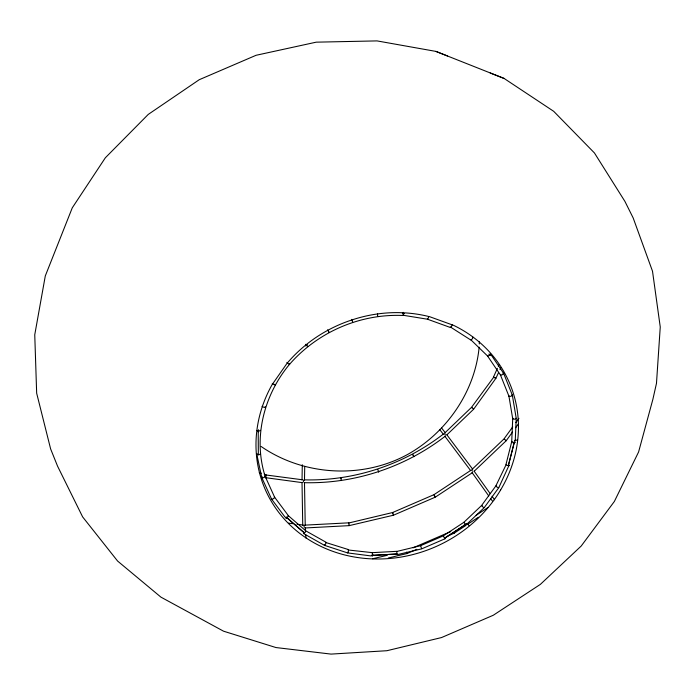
<?xml version="1.0" encoding="UTF-8"?>
<svg xmlns="http://www.w3.org/2000/svg" width="695" height="695" viewBox="0 0 695 695"><rect width="100%" height="100%" fill="white"/><g stroke="black" fill="none" stroke-linecap="round" stroke-linejoin="round"><path stroke-width="1.04" d="M302.03 479.924L302.29 464.764M304.488 480.254L304.723 466.397M427.39 318.658L427.512 319.222L450.395 327.501L451.038 327.058A2.337 0.817 -64.6 0 0 451.889 325.581L452.15 324.591M479.15 347.179C474.902 391.937 446.372 432.942 407.261 454.66C361.843 479.255 303.567 475.771 261.129 446.485M479.272 343.956L479.359 341.801M511.911 441.612L512.884 442.446A2.32 0.869 9.4 0 0 514.161 442.55C516.35 442.011 513.014 443.132 515.117 442.307M511.702 441.898L512.71 418.746L513.188 418.329M515.221 441.108L516.237 418.468L512.363 395.246A1.025 0.443 -14.9 0 0 512.154 395.012L511.902 394.951M403.091 313.567C403.126 311.49 404.142 313.827 403.291 313.575M444.27 433.55L445.469 435.113M347.457 552.238L347.587 552.916L371.026 555.93M257.428 453.861L256.863 454.235A1.034 0.434 -6.1 0 0 256.968 454.573L258.323 454.765L258.219 431.169C257.663 429.275 257.124 432.342 258.305 430.457A1.72 0.53 -76 0 1 258.444 429.91L258.497 429.745M348.76 522.996L392.588 512.536L433.975 494.675L470.793 470.35M265.499 477.161L265.568 477.682L302.151 482.617M303.376 481.939L303.402 480.019M304.141 527.236L304.097 525.177M428.624 316.529L428.528 317.12A2.346 0.678 -76.1 0 1 427.981 318.718L427.564 319.231L402.813 315.2M396.619 551.5L420.614 545.671L443.288 535.88L463.86 522.327L465.998 524.951M450.308 326.945L470.689 339.951L471.479 339.612A2.32 0.921 -52.6 0 0 472.609 338.3L472.974 337.205M470.602 339.551L487.551 355.996L500.487 375.048M372.19 552.829L372.52 554.124A2.32 0.478 -88.5 0 1 372.39 555.34C372.173 557.155 372.268 554.349 372.129 556.061M466.788 524.212L484.207 507.663L498.81 487.638L509.07 465.233M324.417 544.498L324.452 545.332L347.587 552.916L347.952 552.525A2.302 0.625 -78.1 0 0 348.464 551.022L348.508 549.606L325.529 542.421M511.702 441.768L505.96 464.547L507.107 465.32A2.32 0.756 20.7 0 0 508.332 465.659L509.27 465.572M444.67 538.338L444.887 538.825L421.657 548.876L397.106 554.688L396.689 551.335L372.346 552.655L348.091 549.971M466.197 523.639L466.136 523.804A1.659 1.407 -50.4 0 1 465.85 524.256L444.548 538.269L444.887 538.825M303.593 532.761L303.515 533.525L324.4 545.306M490.34 354.033L489.584 355.041A2.337 0.999 -40.2 0 1 488.533 355.814L487.699 356.066A1.025 0.443 -40.2 0 1 487.508 355.762L487.586 355.527M497.403 368.324L493.45 377.159L495.865 378.349L498.593 372.503M498.306 366.395L499.201 364.475M499.966 369.575L500.869 367.62M512.354 395.325L511.737 395.881A2.302 0.999 -14.9 0 1 510.113 396.411L509.14 396.385A1.025 0.443 -14.9 0 1 508.94 396.072L509.044 395.889M271.606 498.689L271.554 498.801A1.025 0.443 -31.4 0 0 271.658 499.158L272.492 499.08A2.302 1.008 -31.4 0 0 274.004 498.263L274.638 497.542A1.025 0.452 -31.4 0 0 274.534 497.186L274.195 497.151M465.728 524.395C466.527 524.456 465.242 525.681 465.589 524.525M289.25 363.841L289.572 364.293C263.883 394.951 252.85 437.928 265.212 476.518M306.139 345.493C307.225 344.051 304.514 344.703 306.286 345.372M286.905 362.425L287.661 363.19A2.354 0.478 40.6 0 0 288.998 364.171L289.572 364.345M512.71 426.912L503.988 438.927L472.209 469.229M515.82 422.621L518.939 418.338M512.493 432.064L506.186 440.743L474.129 471.297M515.647 427.72L518.166 424.245M402.935 315.487L403.222 314.948A2.38 0.521 -87.1 0 0 403.404 313.74L403.413 312.359M266.168 475.006L302.29 479.767M500.73 374.379L500.443 374.822A1.025 0.452 -27.6 0 0 500.635 375.126L501.555 375.013A2.302 1.016 -27.5 0 0 503.076 374.188L503.64 373.502A1.025 0.452 -27.5 0 0 503.449 373.189L502.893 373.206M489.827 355.11C489.15 353.555 491.148 354.424 489.827 355.11A1.711 0.66 38.3 0 1 490.088 355.588M289.554 364.371L289.511 364.38C317.589 332.062 360.166 313.601 402.97 315.487L403.013 315.461M305.652 345.928L307.312 344.607M445.035 432.733L471.488 407.383L493.815 377.029M446.816 434.914L473.669 409.181L495.865 378.349L495.153 377.689M463.852 522.336L481.592 505.491L495.83 485.961L506.273 464.364M373.484 555.079L373.25 555.253A1.668 1.355 20.6 0 1 372.781 555.409L397.158 553.985L371.877 555.375A1.616 1.312 20.6 0 1 371.382 555.175M265.603 477.674L266.359 475.024L264.282 474.242M288.147 515.508L305.652 530.737L305.287 532.023A2.32 0.886 -55.8 0 1 304.488 533.03L286.618 517.575L285.819 518.001M443.358 434.08C403.865 464.616 354.372 481.105 304.427 479.863M445.208 436.217C405.115 467.196 354.893 483.946 304.202 482.686M472.678 472.496L435.331 497.142L393.448 515.221L349.142 525.646L304.983 527.974M476.171 515.282L487.881 507.567M465.789 525.524L454.113 533.221L448.223 535.758M467.579 524.343L478.36 517.245M262.363 476.918L261.824 477.404A1.025 0.452 -18.7 0 0 261.919 477.752L262.814 477.812A2.302 1.008 -18.7 0 0 264.465 477.265L265.169 476.683A1.025 0.452 -18.7 0 0 265.073 476.336L264.369 476.257M265.186 476.449L274.655 497.281L288.347 515.62L287.799 516.741A2.32 0.973 -43.8 0 1 286.818 517.593C286.462 518.809 285.228 517.349 286.618 517.575M413.073 547.834L450.76 531.571M416.826 549.319L407.009 553.55L388.323 557.981M324.513 545.332L324.965 544.984A2.294 0.765 -67.2 0 0 325.773 543.577L325.981 542.213L305.522 530.702M372.563 558.78L387.254 555.305M287.669 518.114L287.469 518.131A1.642 0.964 67 0 1 286.983 517.914M514.43 440.474L517.601 440.048M305.018 525.125L348.803 522.831L349.168 525.611L348.977 525.116M402.362 313.575L404.412 313.697M303.567 533.552L304.488 533.03L286.818 517.593M288.477 523.135L292.691 523.683M296.904 524.23L303.229 525.055M435.878 51.395L377.046 40.901L316.225 42.169L256.073 55.287L199.239 79.708L148.261 114.406L105.345 157.782L72.271 207.831L45.297 275.924L34.75 334.781L36.661 393.205L50.622 448.918L57.537 466.11L82.627 516.889L117.62 561.074L160.927 597.135L223.529 631.182L275.967 647.549L331.055 654.099L386.88 650.72L441.542 637.558L493.285 615.249L540.363 584.382L581.194 546.044L614.363 501.46L638.592 451.976L652.883 399.312L656.48 383.336L660.25 326.989L652.509 271.206L633.18 217.969L624.927 201.411L594.433 152.952L553.689 111.313L504.092 78.439L435.878 51.395L447.493 55.974M464.208 524.933L464.651 524.96A1.607 1.364 -50.4 0 0 465.129 524.821L444.548 538.269L443.488 536.193M259.261 472.565L261.268 473.234M490.227 72.984L504.092 78.439M504.266 439.014L506.186 440.743L505.873 440.291M482.009 505.63L481.574 505.508L482.53 506.629A2.294 0.443 41.9 0 0 483.763 507.541L484.154 507.498M516.02 418.216L515.586 418.946A2.294 0.947 -2.5 0 1 513.918 419.181L512.719 418.816L508.922 396.15M471.966 407.6L471.479 407.409L473.582 408.999M260.225 430.257L259.687 430.926A2.346 0.912 6.3 0 1 258.392 430.917L257.028 430.5M265.134 406.775L265.49 407.218L264.743 407.374A2.337 0.791 18.2 0 1 263.084 406.975L262.058 406.332M488.785 354.129L488.932 354.224A1.659 0.643 38.3 0 1 489.349 354.58L489.584 355.041M274.829 384.248L275.316 384.83L274.638 384.813A2.346 0.652 29.6 0 1 273.109 384.109L272.258 383.475M327.606 329.812L329.048 332.358M466.823 523.448L469.151 525.707M472.557 471.262L471.557 469.924M441.516 427.92L445.495 433.02M439.561 429.397L443.532 434.488M498.706 487.386L498.289 487.638A2.294 0.599 31.5 0 1 496.855 486.978L495.787 486.04L496.317 485.996A2.294 0.599 31.6 0 1 496.638 486.109M446.833 434.766L472.713 469.238M444.817 436.182L470.654 470.628M329.039 332.314L328.787 331.793M284.985 517.045L271.589 499.114L261.807 477.639L256.82 454.382M474.094 471.123L490.192 493.65M492.051 496.247L494.527 499.714M472.035 472.522L488.75 495.935M490.609 498.541L492.468 501.138M305.635 344.312L307.711 346.623L307.52 346.206M490.322 353.685L503.597 373.276M352.66 322.132L351.852 319.361M412.978 454.938C411.996 453.314 414.698 458.231 413.699 456.25M434.288 495.188C433.263 493.485 436.052 498.558 435.018 496.517M453.774 532.665L454.104 533.213L453.878 532.735M420.736 545.914L421.535 548.624M500.452 374.979L508.94 396.219M406.931 553.385L406.81 552.777M503.64 373.337L512.354 395.177M393.248 514.7C393.926 516.42 392.171 511.007 392.779 513.266M378.48 471.601L378.679 472.105L377.837 469.525M406.592 552.117L406.757 552.621M258.253 431.717L258.279 431.812A1.668 0.513 -76 0 1 258.219 431.326M341.184 480.566L340.976 478.064L340.924 478.551M377.455 315.895L377.672 316.477L377.541 313.888M305.305 527.47L305.557 531.692M305.748 534.863L305.93 538.026M304.488 482.391L305.227 525.281M302.021 482.478L302.742 525.568M286.514 517.436A1.703 0.999 67 0 1 286.158 516.802M260.251 453.757A1.034 0.434 -6.1 0 1 260.356 454.104L259.609 454.53A2.337 0.99 -6.1 0 1 258.323 454.765M514.239 441.568A1.694 1.129 76.4 0 1 514.309 442.107L508.332 465.659L514.178 442.958A1.642 1.086 76.4 0 1 513.961 443.332L513.674 443.523A1.008 0.669 76.4 0 1 513.257 443.462M500.678 489.879A133.249 120.635 -24.2 0 1 422.795 551.674A133.249 120.635 -24.2 0 1 324.704 548.12A133.605 120.965 -24.2 0 1 285.645 520.555A134.013 121.338 -24.2 0 1 272.014 384.804L286.835 363.598A131.294 118.923 -24.2 0 1 352.287 319.822A131.294 118.915 -24.2 0 1 429.91 316.798L453.626 325.364A134.022 121.347 -24.2 0 1 517.184 444.114A133.397 120.774 -24.2 0 1 500.669 489.879"/></g></svg>
